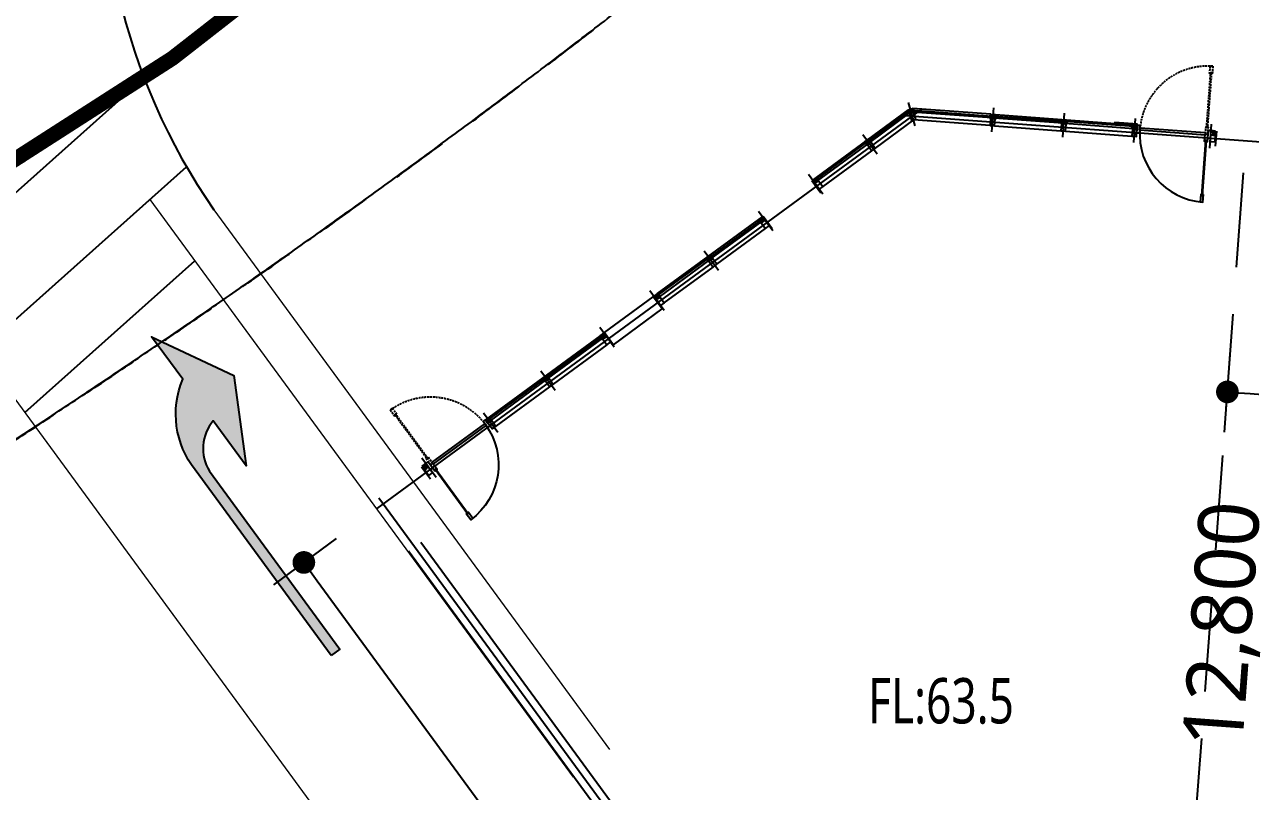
# Model space of a CAD drawing. Header units: millimetres. Extents: x 75184266 to 76346726, y -35077925 to -33679385.
# Drawn here: x 75338889 to 75355102, y -34855707 to -34845569 of the extents above; entities that cross this region are included whole.
import ezdxf
from ezdxf.xclip import XClip

# ---------------------------------------------------------------- set-up
doc = ezdxf.new("R2010")
doc.units = ezdxf.units.MM
doc.header["$LTSCALE"] = 50
doc.header["$MEASUREMENT"] = 0
doc.header["$XCLIPFRAME"] = 2
doc.header["$PDMODE"] = 1
doc.header["$PDSIZE"] = -3
for name, pattern in [('PHANTOM2', [1.25, 0.625, -0.125, 0.125, -0.125, 0.125, -0.125]), ('XR-1F-PLAN$0$CEN', [62, 60, -1, 0, -1]), ('XR-1F-PLAN$0$HIDDEN', [0.375, 0.25, -0.125]), ('XR-B1$0$XR-지하3층$0$HID1', [2.3, 1.5, -0.8]), ('XR-B1$0$XR-지하3층$0$PHANTOM2', [1.25, 0.625, -0.125, 0.125, -0.125, 0.125, -0.125]), ('XR-지하3층$0$-HID', [2.5, 1.5, -1]), ('XR-지하3층$0$ANYANG1', [11.5, 6, -1, 1, -1.5, 1, -1]), ('XR-지하3층$0$HID1', [2.3, 1.5, -0.8]), ('XR-지하3층$0$HIDDEN', [0.375, 0.25, -0.125]), ('XR-지하3층$0$PHANTOM2', [1.25, 0.625, -0.125, 0.125, -0.125, 0.125, -0.125])]:
    doc.linetypes.add(name, pattern=pattern)
doc.layers.get('0').update_dxf_attribs({"linetype": 'CONTINUOUS'})
doc.layers.get('Defpoints').update_dxf_attribs({"color": 51, "linetype": 'CONTINUOUS'})
for name, color, linetype in [('AA-MKXS', 3, 'CONTINUOUS'), ('XR-1F-PLAN$0$A-CEN02', 27, 'XR-1F-PLAN$0$CEN'), ('XR-1F-PLAN$0$A-DOR-FRAME', 7, 'CONTINUOUS'), ('XR-1F-PLAN$0$A-DOR-GL', 142, 'CONTINUOUS'), ('XR-1F-PLAN$0$A-DOR-HID', 9, 'XR-1F-PLAN$0$HIDDEN'), ('XR-1F-PLAN$0$A-DOR-TRACE', 8, 'CONTINUOUS'), ('XR-1F-PLAN$0$A-FRAME', 1, 'CONTINUOUS'), ('XR-1F-PLAN$0$A-HDCP7', 7, 'CONTINUOUS'), ('XR-1F-PLAN$0$A-WIN-ELE8', 8, 'CONTINUOUS'), ('XR-B1$0$00_블럭계획고', 7, 'CONTINUOUS'), ('XR-B1$0$XR-지하3층$0$-L-land1', 6, 'CONTINUOUS'), ('XR-지하3층$0$-L-land1', 6, 'CONTINUOUS'), ('XR-지하3층$0$-노면표시', 1, 'CONTINUOUS'), ('XR-지하3층$0$0-고원식횡단보도', 7, 'CONTINUOUS'), ('XR-지하3층$0$보도라인', 7, 'CONTINUOUS')]:
    doc.layers.add(name, color=color, linetype=linetype)
for name, color, linetype, plot in [('XR-B1$0$XR-지하3층$0$DEFPOINT', 142, 'CONTINUOUS', False), ('XR-지하3층$0$DEFPOINT', 142, 'CONTINUOUS', False), ('건축', 8, 'CONTINUOUS', False)]:
    doc.layers.add(name, color=color, linetype=linetype, plot=plot)
for name, color, linetype, lineweight in [('XR-지하3층$0$$-길가장자리선', 7, 'CONTINUOUS', 0), ('XR-지하3층$0$$-중앙선', 7, 'CONTINUOUS', 0), ('XR-지하3층$0$0_plan', 7, 'CONTINUOUS', 0)]:
    doc.layers.add(name, color=color, linetype=linetype, lineweight=lineweight)
doc.styles.add('HY각헤드라인M', font='malgun.ttf')
doc.styles.add('XR-B1$0$HY각헤드라인M', font='malgun.ttf')
doc.styles.add('XR-지하3층$0$SIM', font='simplex.shx')
doc.styles.add('XR-지하3층$0$돋움', font='', dxfattribs={"width": 0.9})
doc.styles.add('XR-지하3층$0$맑은고딕', font='malgun.ttf')
doc.styles.get('XR-지하3층$0$돋움').set_extended_font_data('Dotum')
doc.dimstyles.new('XR-지하3층$0$20110829_평면도_면적조정$0$std_style', dxfattribs={"dimscale": 400, "dimtxt": 3, "dimasz": 1, "dimexe": 1.5, "dimexo": 2, "dimgap": 1, "dimtad": 1, "dimtoh": 1, "dimdec": 0, "dimzin": 0, "dimdsep": 46, "dimtxsty": 'XR-지하3층$0$돋움', "dimblk": 'XR-지하3층$0$20110829_평면도_면적조정$0$01420DDOT01', "dimblk1": 'XR-지하3층$0$20110829_평면도_면적조정$0$01420DDOT01', "dimblk2": 'XR-지하3층$0$20110829_평면도_면적조정$0$01420DDOT01', "dimcen": 2.5, "dimdle": 8, "dimclrd": 256, "dimclre": 256, "dimclrt": 256, "dimadec": 0, "dimazin": 0, "dimtfac": 1, "dimtdec": 0, "dimtix": 1, "dimtmove": 2, "dimatfit": 3, "dimldrblk": 'XR-지하3층$0$20110829_평면도_면적조정$0$_ClosedBlank', "dimfxl": 1, "dimtolj": 1, "dimtzin": 0, "dimlwd": -1, "dimlwe": -1, "dimarcsym": 0})
doc.dimstyles.new('XR-지하3층$0$NDIM', dxfattribs={"dimtxt": 3, "dimasz": 1, "dimexe": 2, "dimexo": 5, "dimgap": 1, "dimtad": 1, "dimdec": 0, "dimrnd": 0.25, "dimdsep": 46, "dimlunit": 6, "dimtxsty": 'XR-지하3층$0$SIM', "dimblk": 'XR-지하3층$0$DIMDOT', "dimcen": 5, "dimclrd": 2, "dimclre": 2, "dimclrt": 6, "dimadec": 0, "dimazin": 0, "dimtfac": 1, "dimtdec": 0, "dimtix": 1, "dimtmove": 2, "dimatfit": 1, "dimldrblk": 'XR-지하3층$0$DIMDOT', "dimfxl": 1.5, "dimtolj": 1, "dimtzin": 0, "dimarcsym": 0})

# ---------------------------------------------------------------- blocks, each defined once
blk = doc.blocks.new('XR-지하3층$0$_Dot')
at = {"color": 0, "lineweight": -2}
blk.add_line((-0.5, 0), (-1, 0), dxfattribs=at)
at = {"color": 0, "const_width": 0.5}
blk.add_lwpolyline([(-0.25, 0, 1), (0.25, 0, 1)], format="xyb", close=True, dxfattribs=at)
blk = doc.blocks.new('*D136')
at = {"layer": 'Defpoints', "color": 0, "ltscale": 0.01, "transparency": 16777216}
for p in [(75343174.06943873, -34852246.46018016), (75350742.28048064, -34862569.35617054), (75350151.58055101, -34863002.42666675)]:
    blk.add_point(p, dxfattribs=at)
at = {"layer": '건축', "color": 0, "linetype": 'ByBlock', "lineweight": -2, "ltscale": 0.01}
blk.add_line((75343012.77418835, -34852364.71347698), (75342180.13142821, -34852975.16388543), dxfattribs=at)
at = {"layer": '건축', "color": 0, "lineweight": -2, "ltscale": 0.01}
for p, q in [((75342760.74949935, -34852921.47351891), (75349974.20060578, -34862760.4837912)), ((75350580.98523027, -34862687.60946736), (75349748.34242511, -34863298.05990881))]:
    blk.add_line(p, q, dxfattribs=at)
at = {"layer": '건축', "color": 0, "lineweight": -2, "ltscale": 0.01, "xscale": 300, "yscale": 300, "zscale": 300}
for p, rotation in [((75342583.36955412, -34852679.53064336), 126.2469333540815), ((75350151.58055101, -34863002.42666675), 306.2469333540815)]:
    blk.add_blockref('XR-지하3층$0$_Dot', p, dxfattribs=dict(at, rotation=rotation))
at = {"layer": '건축', "color": 6, "ltscale": 0.01, "insert": (75346918.20190606, -34857437.2143413), "char_height": 800, "attachment_point": 5, "rotation": 306.2469333540815, "style": 'XR-지하3층$0$맑은고딕'}
blk.add_mtext('\\A1;12,800', dxfattribs=at)
blk = doc.blocks.new('XR-지하3층$0$DIMDOT')
blk.add_line((-2, 0), (2, 0))
at = {"color": 3}
for radius in [0.6, 0.28]:
    blk.add_circle((0, 0), radius, dxfattribs=at)
blk = doc.blocks.new('*D137')
at = {"layer": 'Defpoints', "color": 0, "ltscale": 0.01, "transparency": 16777216}
for p in [(75356668.6956066, -34847226.71865792), (75354991.5068641, -34859937.48237869), (75355721.94612, -34859991.65756923)]:
    blk.add_point(p, dxfattribs=at)
at = {"layer": '건축', "color": 0, "linetype": 'ByBlock', "lineweight": -2, "ltscale": 0.01}
blk.add_line((75356469.24343613, -34847211.92569704), (75355439.62593438, -34847135.5610659), dxfattribs=at)
at = {"layer": '건축', "color": 0, "lineweight": -2, "ltscale": 0.01}
for p, q in [((75355916.06691925, -34847471.72172382), (75355013.69630542, -34859638.30412298)), ((75355522.49394952, -34859976.86460835), (75354492.8764379, -34859900.49997649))]:
    blk.add_line(p, q, dxfattribs=at)
at = {"layer": '건축', "color": 0, "lineweight": -2, "ltscale": 0.01, "xscale": 300, "yscale": 300, "zscale": 300}
for p, rotation in [((75355938.25636058, -34847172.54346811), 85.75825524528541), ((75354991.5068641, -34859937.48237869), 265.7582552452855)]:
    blk.add_blockref('XR-지하3층$0$_Dot', p, dxfattribs=dict(at, rotation=rotation))
at = {"layer": '건축', "color": 6, "ltscale": 0.01, "insert": (75354783.87168787, -34853504.5038056), "char_height": 800, "attachment_point": 5, "rotation": 85.75825524528545, "style": 'XR-지하3층$0$맑은고딕'}
blk.add_mtext('\\A1;12,800', dxfattribs=at)
blk = doc.blocks.new('*D151')
at = {"layer": 'Defpoints', "color": 0, "ltscale": 0.01, "transparency": 16777216}
for p in [(75358835.35801299, -34850724.41442864), (75354742.27637208, -34851155.29627635), (75358781.1828259, -34851454.853712)]:
    blk.add_point(p, dxfattribs=at)
at = {"layer": '건축', "color": 0, "linetype": 'ByBlock', "lineweight": -2, "ltscale": 0.01}
blk.add_line((75354757.06933147, -34850955.84410577), (75354833.43395706, -34849926.22657448), dxfattribs=at)
at = {"layer": '건축', "color": 0, "lineweight": -2, "ltscale": 0.01}
for p, q in [((75358795.97578529, -34851255.40154141), (75358872.34041147, -34850225.78400216)), ((75355095.62981446, -34850447.04644004), (75358536.1797571, -34850702.22498955))]:
    blk.add_line(p, q, dxfattribs=at)
at = {"layer": '건축', "color": 0, "lineweight": -2, "ltscale": 0.01, "xscale": 300, "yscale": 300, "zscale": 300}
for p, rotation in [((75354796.45155858, -34850424.85700095), 175.7582556734697), ((75358835.35801299, -34850724.41442864), 355.7582556734697)]:
    blk.add_blockref('XR-지하3층$0$_Dot', p, dxfattribs=dict(at, rotation=rotation))
at = {"layer": '건축', "color": 6, "ltscale": 0.01, "insert": (75356866.23300633, -34849896.06474312), "char_height": 800, "attachment_point": 5, "rotation": 355.75825567346976, "style": 'XR-지하3층$0$맑은고딕'}
blk.add_mtext('\\A1; 4,050', dxfattribs=at)
blk = doc.blocks.new('XR-1F-PLAN$0$A$C491451C1')
at = {"layer": 'Defpoints'}
for p, q in [((15.00391760224764, 207.9973587237974), (-19.99608239305908, 207.9973587237924)), ((15.0039176019041, 183.9973587237974), (-19.99608239418333, 183.9973587237924)), ((15.0039176019041, 183.9973587237974), (15.00391760224764, 207.9973587237974)), ((45.00391760545523, 207.9973587231574), (45.00391760284753, 183.9973587231574)), ((45.00391760545523, 207.9973587231574), (80.00391759487945, 207.9973587216589)), ((45.00391760284753, 183.9973587231574), (80.0039175960345, 183.9973587216588))]:
    blk.add_line(p, q, dxfattribs=at)
at = {"layer": 'XR-1F-PLAN$0$A-CEN02', "linetype": 'Continuous'}
blk.add_line((30.00391759723425, -0.0026481214445084), (30.00391761213541, 318.0951084177068), dxfattribs=at)
at = {"layer": 'XR-1F-PLAN$0$A-FRAME'}
for p, q in [((0.0039176017609748, 173.9973518662703), (0.0039176012737414, 183.9973587237953)), ((23.50391760701881, 207.9973587228739), (23.5039176063087, 173.9973518599499)), ((36.50391760701881, 207.9973587214614), (36.50391760630871, 173.9973518599516)), ((60.00391760176097, 173.9973518599548), (60.00391760132948, 183.9973587225151))]:
    blk.add_line(p, q, dxfattribs=at)
for points in [[(0.0039176025625238, 229.9973587237953), (60.00391760784562, 229.9973587172761)], [(28.50391760364289, 195.997358720022), (28.50391760176098, 173.9973518634764), (0.0039176017609748, 173.9973518662703), (0.0039175916463137, 79.99735188740306), (60.00391759164632, 79.99735188228078), (60.00391760176097, 173.9973518599548), (31.50391760176098, 173.9973518637092), (31.50391760364289, 195.9973587192944), (28.50391760364289, 195.997358720022)], [(15.00391760224764, 207.9973587237974), (45.00391760545523, 207.9973587205378)]]:
    blk.add_lwpolyline(points, dxfattribs=at)
blk = doc.blocks.new('XR-1F-PLAN$0$A$C10B20476')
at = {"layer": 'Defpoints'}
for p, q in [((134.0977152192281, 34.99999312014552), (110.0977152192281, 34.99999312048749)), ((110.0977152192281, 34.99999312048749), (110.0977152192354, -6.874819518999999e-06)), ((134.0977152192281, 34.99999312014552), (134.0977152192354, -6.8759436544e-06))]:
    blk.add_line(p, q, dxfattribs=at)
at = {"layer": 'XR-1F-PLAN$0$A-CEN02', "linetype": 'Continuous'}
blk.add_line((318.097722067032, 79.99999310613885), (-3.4472119296e-05, 79.99999312104002), dxfattribs=at)
at = {"layer": 'XR-1F-PLAN$0$A-FRAME'}
for p, q in [((144.0977220830682, 79.99999311999998), (110.0977152205087, 79.99999312369619)), ((110.0977152215642, 56.49999312525954), (144.0977220830755, 56.49999312454747)), ((110.0977152201517, 43.49999312525954), (144.0977220830755, 43.49999312454747)), ((144.0977220767527, 19.99999312), (134.0977152192281, 19.99999311951251))]:
    blk.add_line(p, q, dxfattribs=at)
for points in [[(88.09771521402132, 19.99999312), (88.09771522054058, 79.99999312472676)], [(110.0977152192281, 34.99999312048749), (110.0977152241175, 79.99999312369619)], [(122.0977152230043, 48.49999312188447), (144.0977220795466, 48.49999312), (144.0977220767527, 19.99999312), (238.0977220556233, 19.99999310988641), (238.0977220607456, 79.9999931098864), (144.0977220830682, 79.99999311999998), (144.0977220793138, 51.49999312), (122.0977152237319, 51.49999312188447), (122.0977152230043, 48.49999312188447)]]:
    blk.add_lwpolyline(points, dxfattribs=at)
blk = doc.blocks.new('XR-1F-PLAN$0$A$C7F517DA1')
at = {"layer": 'XR-1F-PLAN$0$A-DOR-FRAME', "ltscale": 0.5, "elevation": -6.1640419e-09}
for points in [[(49.99843096733093, 1674.999516807497), (59.99843096733093, 1674.999516807497), (59.99843096733093, 1689.999516807496), (74.99843096733095, 1689.999516807496), (74.99843096733095, 1674.999516807497), (84.99843096733092, 1674.999516807497), (84.99843096733092, 1774.999516807497), (49.99843096733093, 1774.999516807497)], [(49.99843095242977, 924.9995168074963), (9.998430952429773, 924.9995168074963), (9.998430952429773, 824.9995168074964), (49.99843095242977, 824.9995168074964)], [(989.9984309524297, 924.9995168074963), (949.9984309524297, 924.9995168074963), (949.9984309524297, 824.9995168074964), (989.9984309524297, 824.9995168074964)]]:
    blk.add_lwpolyline(points, close=True, dxfattribs=at)
blk.add_lwpolyline([(49.99843095242977, 874.9995168074964), (49.99843095242977, 974.9995168074963), (59.99843095242977, 974.9995168074963), (59.99843095242977, 959.9995168074963), (74.99843095242976, 959.9995168074963), (74.99843095242976, 974.9995168074963), (84.99843095242979, 974.9995168074963), (84.99843095242979, 874.9995168074964), (49.99843095242977, 874.9995168074964)], dxfattribs=at)
at = {"layer": 'XR-1F-PLAN$0$A-DOR-GL', "elevation": -6.1640419e-09}
blk.add_lwpolyline([(62.49843095242977, 961.8540558889508), (72.49843095242976, 961.8540558889508), (72.49843096733095, 1687.317188374698), (62.49843096733093, 1687.317188374698)], close=True, dxfattribs=at)
at = {"layer": 'XR-1F-PLAN$0$A-DOR-HID', "ltscale": 2, "elevation": -6.1640419e-09}
blk.add_lwpolyline([(49.99843095242977, 874.9995168074964), (49.99843095242977, 774.999516814947), (59.99843095242977, 774.999516814947), (59.99843095242977, 789.999516814947), (74.99843095242976, 789.999516814947), (74.99843095242976, 774.999516814947), (84.99843095242979, 774.999516814947), (84.99843095242979, 874.9995168074964), (49.99843095242977, 874.999516814947)], dxfattribs=at)
for points in [[(62.49843095242977, 788.1449777409434), (72.49843095242976, 788.1449777409434), (72.49843096733095, 62.68184524029493), (62.49843096733093, 62.68184524029493)], [(49.99843096733093, 74.99951681494713), (59.99843096733093, 74.99951681494713), (59.99843096733093, 59.99951681494713), (74.99843096733095, 59.99951681494713), (74.99843096733095, 74.99951681494713), (84.99843096733092, 74.99951681494713), (84.99843096733092, -25.00048318505287), (49.99843096733093, -25.00048318505287)]]:
    blk.add_lwpolyline(points, close=True, dxfattribs=at)
at = {"layer": 'XR-1F-PLAN$0$A-DOR-HID', "ltscale": 2}
blk.add_arc((49.99843095242977, 874.999516814947, -6.1640419e-09), 900, 270, 0, dxfattribs=at)
at = {"layer": 'XR-1F-PLAN$0$A-DOR-TRACE'}
blk.add_arc((49.99843095242977, 874.9995168074964, -6.1640419e-09), 900, 0, 90, dxfattribs=at)
at = {"layer": 'XR-1F-PLAN$0$A-WIN-ELE8'}
for p, q in [((84.99843095242979, 889.999516800046, -6.1640419e-09), (949.9984309524297, 889.9995168074967, -6.1640419e-09)), ((84.99843095242979, 859.999516800046, -6.1640419e-09), (949.9984309524297, 859.9995168074964, -6.1640419e-09))]:
    blk.add_line(p, q, dxfattribs=at)
blk = doc.blocks.new('SW-D2')
at = {"layer": 'AA-MKXS', "ltscale": 0.5}
for p, q in [((5286.586907893419, 847.2309861928222), (5156.727220505477, 999.3377302736044)), ((-5.96046448e-08, -200.0000000037253), (-1.49011612e-08, -3.7252903e-09))]:
    blk.add_line(p, q, dxfattribs=at)
at = {"layer": 'XR-1F-PLAN$0$A-DOR-GL', "elevation": 3.8759376e-09}
for points in [[(5214.889825165273, 846.5041232928633), (5230.472987651825, 828.2513140067457), (4599.229999229311, 289.3336118236184), (4583.64683675766, 307.5864211581647)], [(4055.567033439874, -143.256692096591), (4071.150195926428, -161.5095013938844), (4576.413987576962, 269.8546587154269), (4560.830825150013, 288.1074680387974)], [(1094.99999974668, -154.0000000037253), (1094.999999731779, -178), (2004.999999731779, -178.0000000298023), (2004.99999974668, -154.0000000372529)], [(2944.99997663498, -154.0000000074505), (2944.999976664782, -178.0000000111759), (2034.99999974668, -178.0000000447035), (2034.999999761581, -154.0000000298023)], [(4025.653770640492, -153.9999998174607), (4025.653770640492, -177.9999998137355), (2974.999999761582, -177.9999998472631), (2974.999999821186, -153.9999998398125)]]:
    blk.add_lwpolyline(points, close=True, dxfattribs=at)
at = {"layer": 'XR-1F-PLAN$0$A-FRAME'}
for p, q in [((5233.349547326564, 801.7800955027341), (5219.064981669188, 818.5118373483418)), ((5278.98157054186, 840.7380016930401), (5264.697004944085, 857.469743553549)), ((4579.290547236801, 243.3834402188659, -3.8759376e-09), (4565.005981639028, 260.1151821091771, -3.8759376e-09)), ((4624.922570466995, 282.3413464128971, -3.8759376e-09), (4610.638004869223, 299.0730882845818, -3.8759376e-09)), ((4084.679886355996, -180.3517186641693), (4077.066994771361, -159.7108882181346)), ((9.999999985098837, -199.9999997429549), (9.999999985098837, -177.9999997466802)), ((69.99999998509885, -199.9999997466802), (69.99999998509885, -177.9999997466802)), ((1049.99999988079, -200), (1049.999999895692, -178.0000000111759)), ((1109.999999895692, -200.0000000186264), (1109.999999850988, -178.0000000223517)), ((1989.999999925494, -200.0000000223518), (1989.999999940395, -178.0000000298023)), ((2049.999999940395, -200.0000000298023), (2049.999999910593, -178.0000000335276)), ((2929.999999955297, -200.0000000633299), (2929.999999955297, -178.0000000670552)), ((2989.999999955296, -200.0000000819564), (2989.999999925494, -178.0000000819564)), ((4028.386712402105, -201.1141502782702), (4020.773820832372, -180.4733198285103))]:
    blk.add_line(p, q, dxfattribs=at)
at = {"layer": 'XR-1F-PLAN$0$A-HDCP7', "elevation": 3.8759376e-09}
blk.add_lwpolyline([(1349.999999761581, -199.9999997578561), (1049.999999776482, -199.9999997541308), (1049.999999761581, -214.9999997764826), (1349.99999974668, -214.9999997653067)], close=True, dxfattribs=at)
at = {"layer": 'XR-1F-PLAN$0$A-WIN-ELE8'}
for p, q in [((4527.527800738812, 396.4214098863303), (5135.95477758348, 915.8601589277387, -2.2881043e-09)), ((4084.268668577075, -179.2367840409279, 8.932587e-09), (5233.349547401071, 801.7800955958664, -2.2881043e-09)), ((4004.627217799425, -49.99999326094985, 7.9048326e-09), (4481.895777449011, 357.4635036811232)), ((1989.999999761581, -49.9999931640923, 3.8308349e-09), (1109.999999716878, -49.99999316781759, 3.8759376e-09)), ((2929.999976649881, -49.99999317526818, 1.00399795e-08), (2049.99999974668, -49.99999316781759, 4.0112459e-09)), ((2989.999999791384, -49.99999324604869, 3.8759376e-09), (4004.627217799425, -49.99999326094985, 3.8759376e-09)), ((2929.999976664781, -200.0000000074506, 1.00399795e-08), (1109.999999731779, -200.0000000074506, 3.8759376e-09)), ((2989.999999761582, -200.0000000707805, 3.8759376e-09), (4027.975783899426, -200.0000000447035, 3.8759376e-09))]:
    blk.add_line(p, q, dxfattribs=at)
at = {"layer": 'XR-1F-PLAN$0$A-DOR-FRAME', "ltscale": 600, "extrusion": (0, 0, -1), "xscale": -1, "zscale": -1, "rotation": 1.4354917e-09}
blk.add_blockref('XR-1F-PLAN$0$A$C7F517DA1', (-60.00156883895397, -1024.999509707093, -1.00399795e-08), dxfattribs=at)
at = {"layer": 'XR-1F-PLAN$0$A-FRAME', "extrusion": (0, 0, -1), "zscale": -1}
for p, rotation in [((-5275.34058701992, 721.7928482256829, -3.8759376e-09), 49.5112721326449), ((9.999993324279783, -288.0977149419487, -3.8759376e-09), 90.00000000143544)]:
    blk.add_blockref('XR-1F-PLAN$0$A$C10B20476', p, dxfattribs=dict(at, rotation=rotation))
at = {"layer": 'XR-1F-PLAN$0$A-FRAME', "ltscale": 0.5, "extrusion": (0, 0, -1), "zscale": -1, "rotation": 139.5112721632583}
blk.add_blockref('XR-1F-PLAN$0$A$C491451C1', (-4429.95064252615, 418.3016436584294), dxfattribs=at)
at = {"layer": 'XR-1F-PLAN$0$A-FRAME', "ltscale": 0.5}
for p, rotation in [((1110.003917321563, 29.99735871702433, 3.8759376e-09), 180.0000000014335), ((2050.003917396069, 29.99735868349672, 3.8759376e-09), 180.0000000014335), ((2990.003917381168, 29.99735864624381, 3.8759376e-09), 180.0000000014335), ((4005.095154553652, 35.43765895441175, 3.8759376e-09), 200.2453263484236)]:
    blk.add_blockref('XR-1F-PLAN$0$A$C491451C1', p, dxfattribs=dict(at, rotation=rotation))
blk = doc.blocks.new('SW-6.4')
at = {"layer": 'AA-MKXS', "ltscale": 0.5}
for p, q in [((-5600.000000111759, -199.9999997317791), (-5599.999999992549, 2.682209015e-07)), ((-2999.999976746738, -199.9999992400408, 6.1640419e-09), (-2999.999976627529, 7.450580597e-07, 6.1640419e-09)), ((-2999.999999977648, -4.47034836e-08), (-3799.999999992549, -4.47034836e-08)), ((-3799.999999992549, -2.98023224e-08), (-3799.999999977649, -199.9999992102384, 6.1640419e-09)), ((2.23517418e-08, -200.0000000149011), (7.4505806e-09, -1.49011612e-08)), ((-2999.999976739287, -199.9999992251396, 6.1640419e-09), (-3799.999999992549, -199.9999992251396, 6.1640419e-09)), ((-10.00000035017729, -200.0000000149011, -3.8759376e-09), (-10.00000036507845, -178.0000000298023, -3.8759376e-09))]:
    blk.add_line(p, q, dxfattribs=at)
at = {"layer": 'XR-1F-PLAN$0$A-DOR-GL', "elevation": 3.8759376e-09}
for points in [[(-5545.000000081955, -153.9999997615814), (-5545.000000074504, -177.9999997615814), (-4714.999999970197, -177.9999995231628), (-4714.999999970197, -153.999999538064)], [(-3855.000000022352, -153.9999992549419), (-3855.00000000745, -177.9999992549419), (-4684.999999947846, -177.999999538064), (-4684.999999977647, -153.9999995231628)], [(-2944.999976702034, -153.9999992549419), (-2944.999976716936, -177.9999992549419), (-2034.999999791384, -177.9999995082617), (-2034.999999798834, -153.9999995082617)], [(-1094.999999776482, -153.9999997466802), (-1094.999999776482, -177.9999997168779), (-2004.999999798835, -177.9999995231628), (-2004.999999776483, -153.9999995231628)]]:
    blk.add_lwpolyline(points, close=True, dxfattribs=at)
at = {"layer": 'XR-1F-PLAN$0$A-FRAME'}
for p, q in [((-5589.999999903142, -199.9999997317791), (-5589.999999903142, -177.9999997317791)), ((-5529.999999888241, -199.9999997466802), (-5529.999999903143, -177.9999997466802)), ((-4729.999999783933, -199.9999995231628, -3.8759376e-09), (-4729.999999783933, -177.9999995231628, -3.8759376e-09)), ((-4669.999999783933, -199.999999538064, -3.8759376e-09), (-4669.999999806285, -177.999999538064, -3.8759376e-09)), ((-3870.000000171364, -199.9999992549419, 6.1640419e-09), (-3870.000000186265, -177.9999992549419, 6.1640419e-09)), ((-3810.000000178814, -199.9999992549419, 6.1640419e-09), (-3810.000000186265, -177.9999992400408, 6.1640419e-09)), ((-2989.999976530672, -199.9999992400408, 6.1640419e-09), (-2989.999976538122, -177.9999992400408, 6.1640419e-09)), ((-2929.999976538122, -199.9999992549419, 6.1640419e-09), (-2929.999976538122, -177.9999992549419, 6.1640419e-09)), ((-2049.999999985099, -199.9999995231628), (-2049.999999962747, -177.9999995231628)), ((-1989.999999977648, -199.9999995082617), (-1989.999999977648, -177.9999995231628)), ((-1109.999999798834, -199.9999997317791), (-1109.999999783933, -177.9999997317791)), ((-1049.999999783933, -199.9999997317791), (-1049.999999783933, -177.9999997317791)), ((-70.00000036507845, -200.0000000447035, -3.8759376e-09), (-70.00000035762787, -178.0000000447035, -3.8759376e-09))]:
    blk.add_line(p, q, dxfattribs=at)
at = {"layer": 'XR-1F-PLAN$0$A-WIN-ELE8'}
for p, q in [((-4730.00000000745, -49.99999266862869), (-5530.000000126659, -49.99999293684959, -2.2881043e-09)), ((-3870.000000052154, -49.99999241530895, 1.00399795e-08), (-4669.999999992549, -49.99999266862869)), ((-2929.999976672232, -49.99999241530895, 1.00399795e-08), (-2049.999999776483, -49.99999265372753, 4.0112459e-09)), ((-1989.999999761581, -49.99999265372753, 3.8308349e-09), (-1109.99999973923, -49.99999289214611, 3.8759376e-09)), ((-3870, -199.9999992698431, 1.00399795e-08), (-5530.000000052155, -199.9999997615814, -2.2881043e-09)), ((-2929.999976716936, -199.9999992549419, 1.00399795e-08), (-1109.999999798834, -199.9999997317791, 3.8759376e-09))]:
    blk.add_line(p, q, dxfattribs=at)
at = {"layer": 'XR-1F-PLAN$0$A-DOR-FRAME', "ltscale": 600, "extrusion": (0, 0, -1), "zscale": -1}
blk.add_blockref('XR-1F-PLAN$0$A$C7F517DA1', (60.00156892091036, -1024.999510020017, -6.1640419e-09), dxfattribs=at)
at = {"layer": 'XR-1F-PLAN$0$A-FRAME', "rotation": 89.99999998659796}
for p in [(-5510.000006981194, -288.0977149754762, 3.8759376e-09), (-2909.999983616173, -288.0977144837379, 1.00399795e-08)]:
    blk.add_blockref('XR-1F-PLAN$0$A$C10B20476', p, dxfattribs=at)
at = {"layer": 'XR-1F-PLAN$0$A-FRAME', "ltscale": 0.5, "extrusion": (0, 0, -1), "xscale": -1, "zscale": -1, "rotation": 180}
blk.add_blockref('XR-1F-PLAN$0$A$C491451C1', (4669.996082410216, 29.99735921621322), dxfattribs=at)
at = {"layer": 'XR-1F-PLAN$0$A-FRAME', "xscale": -1, "rotation": 270.0000000146754}
blk.add_blockref('XR-1F-PLAN$0$A$C10B20476', (-3889.999993100763, -288.0977144837379, 1.00399795e-08), dxfattribs=at)
at = {"layer": 'XR-1F-PLAN$0$A-FRAME', "ltscale": 0.5, "extrusion": (0, 0, -1), "zscale": -1, "rotation": 180.000000015938}
for p in [(2050.003917358816, 29.99735921621322, -3.8759376e-09), (1110.003917329013, 29.99735899269581, -3.8759376e-09)]:
    blk.add_blockref('XR-1F-PLAN$0$A$C491451C1', p, dxfattribs=at)
at = {"layer": 'XR-1F-PLAN$0$A-FRAME', "extrusion": (0, 0, -1), "xscale": -1, "zscale": -1, "rotation": 269.9999999791351}
blk.add_blockref('XR-1F-PLAN$0$A$C10B20476', (-9.999992974102495, -288.097715228796), dxfattribs=at)
blk = doc.blocks.new('XR-지하3층$0$20110829_평면도_면적조정$0$01420DDOT01')
blk.add_line((-1.5, 0), (1.5, 0))
at = {"const_width": 0.5}
blk.add_lwpolyline([(-0.25, 0, 1), (0.25, 0, 1)], format="xyb", close=True, dxfattribs=at)
blk = doc.blocks.new('*D194')
at = {"layer": 'Defpoints', "color": 0, "transparency": 16777216}
for p in [(75346479.71958901, -34817058.32786968), (75352388.51408696, -34825117.81095694, -2.355740948e-07), (75283594.46826676, -34875554.03315835, -2.355740948e-07)]:
    blk.add_point(p, dxfattribs=at)
at = {"layer": '건축'}
for p, q in [((75351915.50088607, -34824472.62996545), (75346124.95968834, -34816574.44212606)), ((75278008.26424184, -34867258.04343968), (75346157.12909326, -34817294.83447012)), ((75283121.45506585, -34874908.85216687), (75277330.91384542, -34867010.66429651))]:
    blk.add_line(p, q, dxfattribs=at)
at = {"layer": '건축', "xscale": 400, "yscale": 400, "zscale": 400}
for p, rotation in [((75346479.71958901, -34817058.32786968), 36.24693456144445), ((75277685.6737461, -34867494.55004013), 216.2469345614445)]:
    blk.add_blockref('XR-지하3층$0$20110829_평면도_면적조정$0$01420DDOT01', p, dxfattribs=dict(at, rotation=rotation))
at = {"layer": '건축', "insert": (75311313.32818103, -34841227.03500166), "char_height": 1800, "attachment_point": 5, "rotation": 36.24693456144445, "style": 'XR-지하3층$0$돋움'}
blk.add_mtext('\\A1;85302', dxfattribs=at)
blk = doc.blocks.new('XR-지하3층$0$20110829_평면도_면적조정$0$_ClosedBlank')
at = {"color": 0, "linetype": 'ByBlock', "lineweight": -2}
for p, q in [((-1, 0.1666666666666666), (0, 0)), ((-1, 0.1666666666666666), (-1, -0.1666666666666666)), ((0, 0), (-1, -0.1666666666666666))]:
    blk.add_line(p, q, dxfattribs=at)
blk = doc.blocks.new('11111111')
at = {"layer": 'XR-B1$0$XR-지하3층$0$-L-land1', "color": 1, "linetype": 'XR-B1$0$XR-지하3층$0$PHANTOM2', "ltscale": 200, "true_color": 0xfb0404}
blk.add_lwpolyline([(77063561.88701761, -34333154.74310458), (77066586.912262, -34318154.71196312), (77066648.8733186, -34281009.31064907), (77069707.25992092, -34246009.27940077), (77069739.14662687, -34226893.53899501), (76980173.06058429, -34220244.05938804), (76854435.09474434, -34210909.1417132, -0.1151175517204741), (76806436.81857689, -34235823.70612603), (76800087.87281223, -34243549.68669841), (76796570.68292674, -34369509.72894417), (76803542.41830711, -34376678.78007863), (76934489.10874943, -34376677.43207789), (76959481.1305543, -34372677.17480049), (76989487.46666668, -34372676.86590682), (77004494.21153201, -34373676.7114222), (77052896.58925536, -34373675.43290749), (77063511.97362089, -34363077.62111759)], format="xyb", close=True, dxfattribs=at)
at = {"layer": 'XR-B1$0$XR-지하3층$0$DEFPOINT', "linetype": 'XR-B1$0$XR-지하3층$0$HID1', "ltscale": 50}
blk.add_lwpolyline([(77060562.3865408, -34332852.77893608), (77063587.4117851, -34317852.74779464), (77063649.0915344, -34280875.98906161), (77066707.47813912, -34245875.95778588), (77066734.49651918, -34229678.72687613), (76979950.948726, -34223235.82580981), (76855437.50763507, -34213991.81812898, -0.1104858335409522), (76808134.72725885, -34238482.72611994), (76803058.02412622, -34244660.52495894), (76799604.8857856, -34368326.70888389), (76804809.63777566, -34373678.76703338), (76934250.5197285, -34373677.43453383), (76959242.54153334, -34369677.17725643), (76989587.28019096, -34369676.86487915), (77004594.00090301, -34370676.70878529), (77051655.37123947, -34370675.46569234), (77060514.04813989, -34361831.45333574)], format="xyb", close=True, dxfattribs=at)
at = {"layer": 'XR-B1$0$00_블럭계획고', "color": 3, "style": 'XR-B1$0$HY각헤드라인M', "width": 0.75}
blk.add_text('FL:63.5', height=600, rotation=4.268868231257969e-07, dxfattribs=at).set_placement((76855029.76557532, -34226408.68225084))
blk = doc.blocks.new('XR-지하3층$0$A$C33D12ECD')
at = {"layer": 'XR-지하3층$0$-노면표시'}
h = blk.add_hatch(color=0, dxfattribs=at)
edge = h.paths.add_edge_path()
edge.add_line((-2.087945177e-07, -6.79865479e-08), (-2.09260179e-07, 3.803094377566593))
edge.add_arc((1.502735466064706, 3.846708279363833), 1.503368445300125, 121.34045414731781, 181.662428903417, ccw=False)
edge.add_line((0.7208000427890511, 5.130722950678316), (0.7208000427890511, 5.999999932013452))
edge.add_line((0.7208000427890511, 5.999999932013452), (1.44080004276111, 4.67999993203557))
edge.add_line((1.44080004276111, 4.67999993203557), (0.7208000427890511, 3.359999931999481))
edge.add_line((0.7208000427890511, 3.359999931999481), (0.7208000427890511, 4.279563535179477))
edge.add_arc((0.8942707063816375, 3.583830494942941), 0.7170331473537509, 104.0003825609217, 174.9691937768473)
edge.add_line((0.1799997907910438, 3.646708102605771), (0.1799997912567051, -6.792834028601646e-08))
edge.add_line((0.1799997912567051, -6.79283403e-08), (-2.087945177031703e-07, -6.79865479e-08))
at = {"layer": 'XR-지하3층$0$-노면표시', "color": 0}
blk.add_lwpolyline([(-2.087945177e-07, -6.79865479e-08), (-2.09260179e-07, 3.803094377566593, -0.2694555061927728), (0.7208000427890511, 5.130722950678316), (0.7208000427890511, 5.999999932013452), (1.44080004276111, 4.67999993203557), (0.7208000427890511, 3.359999931999481), (0.7208000427890511, 4.279563535179477, 0.319952499279147), (0.1799997907910438, 3.646708102605771), (0.1799997912567051, -6.79283403e-08)], format="xyb", close=True, dxfattribs=at)
blk = doc.blocks.new('XR-지하3층$0$A$C723B38EE')
at = {"layer": 'XR-지하3층$0$$-길가장자리선', "color": 8}
blk.add_lwpolyline([(187.5754613444733, 340.477572353353, 0.1700812263523208), (242.0928384234576, 381.5685726403972)], format="xyb", dxfattribs=at)
blk.add_lwpolyline([(224.6726783585327, 339.873374697454), (230.2689402149844, 332.2401799304207)], dxfattribs=at)
at = {"layer": 'XR-지하3층$0$$-중앙선', "color": 8}
blk.add_lwpolyline([(222.4238544780092, 337.8669902483017), (227.8496876237914, 330.4677130024793)], dxfattribs=at)
at = {"layer": 'XR-지하3층$0$-L-land1', "color": 1, "linetype": 'XR-지하3층$0$PHANTOM2', "ltscale": 200, "true_color": 0xfb0404}
blk.add_lwpolyline([(442.6997332831525, 226.2024750476776), (445.7247585275326, 241.20250618914), (445.786719584139, 278.3479075031792), (448.8451061864616, 313.347938751489), (448.8769928924156, 332.4636791572484), (359.3109068498307, 339.1131587642158), (233.572941009872, 348.4480764390536, -0.1151175517204741), (185.5746648424247, 323.5335120262316), (179.22571907776, 315.807531453851), (175.7085291922849, 189.8474892080848), (182.6802645726566, 182.6784380736208), (313.6269550149736, 182.6797860743609), (338.6189768198383, 186.680043351771), (368.6253129322285, 186.6803522454356), (383.6320577975566, 185.680506730052), (432.034435520909, 185.6817852447639), (442.6498198864282, 196.2795970346633)], format="xyb", close=True, dxfattribs=at)
at = {"layer": 'XR-지하3층$0$0-고원식횡단보도', "color": 8}
for points in [[(216.2870709102281, 334.0669864783267), (224.6670076641458, 341.5435056196438)], [(217.2702228995913, 333.2689573188327), (225.1577525756584, 340.3061544160228)], [(223.0179184853623, 337.0568576520091), (225.2666717088432, 339.0631790613988)]]:
    blk.add_lwpolyline(points, dxfattribs=at)
at = {"layer": 'XR-지하3층$0$0_plan', "color": 8}
blk.add_lwpolyline([(225.5176847198163, 339.7383250861167), (230.7494003488537, 332.6023644535089)], dxfattribs=at)
at = {"layer": 'XR-지하3층$0$DEFPOINT', "linetype": 'XR-지하3층$0$HID1', "ltscale": 50}
blk.add_lwpolyline([(439.700232806339, 226.5044392161726), (442.7252580506318, 241.5044703576132), (442.7869377999448, 278.4812290906484), (445.8453244046539, 313.481260366374), (445.8723427847143, 329.6784912761213), (359.0887949915341, 336.1213923424511), (234.5753539006109, 345.3654000232709, -0.1104858335409522), (187.2725735243875, 320.8744920323152), (182.1958703917626, 314.696693193313), (178.7427320511342, 191.0305092683629), (183.9474840412004, 185.6784511188816), (313.3883659940329, 185.6797836184196), (338.3803877988685, 189.6800408958297), (368.7251264564984, 189.6803532730992), (383.731847168543, 188.6805093669682), (430.7932175050082, 188.68175245991), (439.651894405426, 197.5257648165134)], format="xyb", close=True, dxfattribs=at)
at = {"layer": 'XR-지하3층$0$보도라인', "color": 8}
for points in [[(15.14649061068485, 355.6328801396085), (15.26870974230405, 353.9977890220252, 0.4055474320488296), (21.52150924221496, 348.4510820337381, -0.049565889246952), (113.1066091483371, 343.4896250006641), (128.4630086325633, 343.9068043342704, -0.0038993163317679), (135.6072618502803, 342.5079555820484), (136.4955970819137, 342.326814541826, 0.0494399550374923), (155.8257443945622, 340.3413677181961), (171.5340068293734, 337.9754922609572, 0.0815228433190321), (174.7727649060543, 338.0392853691446, 0.2144351397981453), (243.9139362835704, 385.8354867034795, 0.4505523834570365), (241.2305462406802, 394.4141965970412), (238.187252582662, 395.7769546775162)], [(227.0460960545169, 350.8180172374487, 0.3894162438973361), (225.5176847198163, 339.7383250861167)]]:
    blk.add_lwpolyline(points, format="xyb", dxfattribs=at)
at = {"layer": 'XR-지하3층$0$-노면표시', "color": 8, "xscale": 0.7999904672359742, "yscale": 0.7999904672359742, "zscale": 0.7999904672359742, "rotation": 36.25230943060122}
blk.add_blockref('XR-지하3층$0$A$C33D12ECD', (227.0680828776822, 333.8466360049788), dxfattribs=at)

msp = doc.modelspace()

# ---------------------------------------------------------------- linework, layer by layer
at = {"layer": '건축', "ltscale": 0.5}
for p, q in [((75343554.01726064, -34851967.90217683), (75350755.84682506, -34846687.89489915)), ((75350478.04898438, -34846767.56563145), (75411986.18700653, -34851329.55235902)), ((75351262.00256918, -34862312.3191485), (75343575.53823689, -34851828.12790316)), ((75351224.39689673, -34862091.89724983), (75344129.19941802, -34852414.18275403)), ((75351181.35494423, -34862371.4457972), (75343967.9041681, -34852532.43605147))]:
    msp.add_line(p, q, dxfattribs=at)
at = {"layer": '건축', "linetype": 'XR-지하3층$0$HIDDEN', "ltscale": 100}
msp.add_line((75354086.77600217, -34859993.34959979), (75355035.19956642, -34847205.83883885), dxfattribs=at)
at = {"layer": '건축', "linetype": 'PHANTOM2', "ltscale": 50, "const_width": 200}
msp.add_lwpolyline([(75558574.99327564, -34961553.73046778), (75561600.01852003, -34946553.69932632), (75561661.97957663, -34909408.29801228), (75564720.36617896, -34874408.26676397), (75564752.25288491, -34855292.52635821), (75475186.16684233, -34848643.04675125), (75349448.20100236, -34839308.12907641, -0.1151175517204741), (75301449.92483492, -34864222.69348923), (75295100.97907025, -34871948.67406161), (75291583.78918478, -34997908.71630737), (75298555.52456515, -35005077.76744184), (75429502.21500747, -35005076.4194411), (75454494.23681232, -35001076.16216369), (75484500.57292472, -35001075.85327002), (75499507.31779005, -35002075.69878541), (75547909.6955134, -35002074.4202707), (75558525.07987893, -34991476.6084808)], format="xyb", close=True, dxfattribs=at)
at = {"layer": '건축', "linetype": 'XR-지하3층$0$ANYANG1'}
msp.add_lwpolyline([(75558574.99327579, -34961553.73041229), (75561600.01852004, -34946553.69927083), (75561661.97957666, -34909408.29795679), (75564720.36617897, -34874408.26670849), (75564752.25288495, -34855292.52630273), (75475186.16684236, -34848643.04669575), (75349448.2010025, -34839308.12902091, -0.1151175517204741), (75301449.92483494, -34864222.69343373), (75295100.97907029, -34871948.67400612), (75291583.78918482, -34997908.71625188), (75298555.5245653, -35005077.76738634), (75429502.21500748, -35005076.41938562), (75454494.23681235, -35001076.16210819), (75484500.57292485, -35001075.85321454), (75499507.31779018, -35002075.69872991), (75547909.69551352, -35002074.42021521), (75558525.07987894, -34991476.60842531)], format="xyb", close=True, dxfattribs=at)
at = {"layer": '건축', "linetype": 'XR-지하3층$0$-HID', "ltscale": 10}
msp.add_lwpolyline([(75302199.62698825, -34867127.30473541, 0.1150950954417706), (75351407.0513006, -34841587.88149877, 0.1150950954417706)], format="xyb", dxfattribs=at)

# ---------------------------------------------------------------- block references
at = {"layer": '건축', "ltscale": 0.5}
ref = msp.add_blockref('XR-지하3층$0$A$C723B38EE', (75115875.25999251, -35187756.20551546), dxfattribs=dict(at, xscale=999.9999999999998, yscale=999.9999999999998, zscale=999.9999999999998))
XClip(ref).set_block_clipping_path([(137.77984422676673, 119.99583575721772), (497.85118767648237, 396.6664658142836)])
at = {"layer": '건축'}
msp.add_blockref('11111111', (-1504986.893741921, -628398.9873077199), dxfattribs=at)
for name, p, rotation in [('SW-D2', (75354636.29145391, -34847176.25229023), 175.758205685466), ('SW-6.4', (75344258.32454255, -34851575.53688084), 216.2469335647301)]:
    msp.add_blockref(name, p, dxfattribs=dict(at, rotation=rotation))

# ---------------------------------------------------------------- texts
at = {"layer": '건축', "style": 'HY각헤드라인M', "width": 0.75}
msp.add_text('FL:63.5', height=600, rotation=2.134434115628985e-07, dxfattribs=at).set_placement((75350042.87183335, -34854807.6868873))

# ---------------------------------------------------------------- dimensions: what is measured, and where the dimension line sits
at = {"layer": '건축'}
dim = msp.add_linear_dim(base=(75346479.71958901, -34817058.32786968), p1=(75283594.46826676, -34875554.03315836, -2.355740948e-07), p2=(75352388.51408698, -34825117.81095694, -2.355740948e-07), angle=36.24693456144445, dimstyle='XR-지하3층$0$20110829_평면도_면적조정$0$std_style', override={"dimtxt": 4.5}, dxfattribs=at)
dim.commit()
dim.dimension.update_dxf_attribs({"geometry": '*D194', "text_midpoint": (75311313.32818103, -34841227.03500166)})
at = {"layer": '건축', "ltscale": 0.01}
for base, p1, p2, angle, picture, middle in [((75354991.5068641, -34859937.48237869), (75356668.69560662, -34847226.71865793), (75355721.94612001, -34859991.65756924), 265.7582552452855, '*D137', (75354783.87168787, -34853504.5038056)), ((75350151.58055101, -34863002.42666675), (75343174.06943873, -34852246.46018016), (75350742.28048065, -34862569.35617054), 306.2469333540815, '*D136', (75346918.20190606, -34857437.2143413))]:
    dim = msp.add_linear_dim(base=base, p1=p1, p2=p2, angle=angle, dimstyle='XR-지하3층$0$NDIM', override={"dimtxt": 800, "dimasz": 300, "dimexe": 500, "dimexo": 200, "dimgap": 200, "dimtxsty": 'XR-지하3층$0$맑은고딕', "dimblk1": 'XR-지하3층$0$_Dot', "dimblk2": 'XR-지하3층$0$_Dot', "dimsah": 1, "dimdle": 200, "dimclrd": 0, "dimclre": 0}, dxfattribs=at)
    dim.commit()
    dim.dimension.update_dxf_attribs({"geometry": picture, "text_midpoint": middle})
dim = msp.add_linear_dim(base=(75358835.35801299, -34850724.41442864, 1.6103359e-09), p1=(75354742.27637208, -34851155.29627635, 1.6103359e-09), p2=(75358781.18282591, -34851454.853712, 1.6103359e-09), angle=355.7582556734697, text=' <>', dimstyle='XR-지하3층$0$NDIM', override={"dimtxt": 800, "dimasz": 300, "dimexe": 500, "dimexo": 200, "dimgap": 200, "dimtxsty": 'XR-지하3층$0$맑은고딕', "dimblk1": 'XR-지하3층$0$_Dot', "dimblk2": 'XR-지하3층$0$_Dot', "dimsah": 1, "dimdle": 200, "dimclrd": 0, "dimclre": 0}, dxfattribs=at)
dim.commit()
dim.dimension.update_dxf_attribs({"geometry": '*D151', "text_midpoint": (75356866.23300633, -34849896.06474312, 1.6103359e-09)})

doc.saveas('drawing.dxf')
